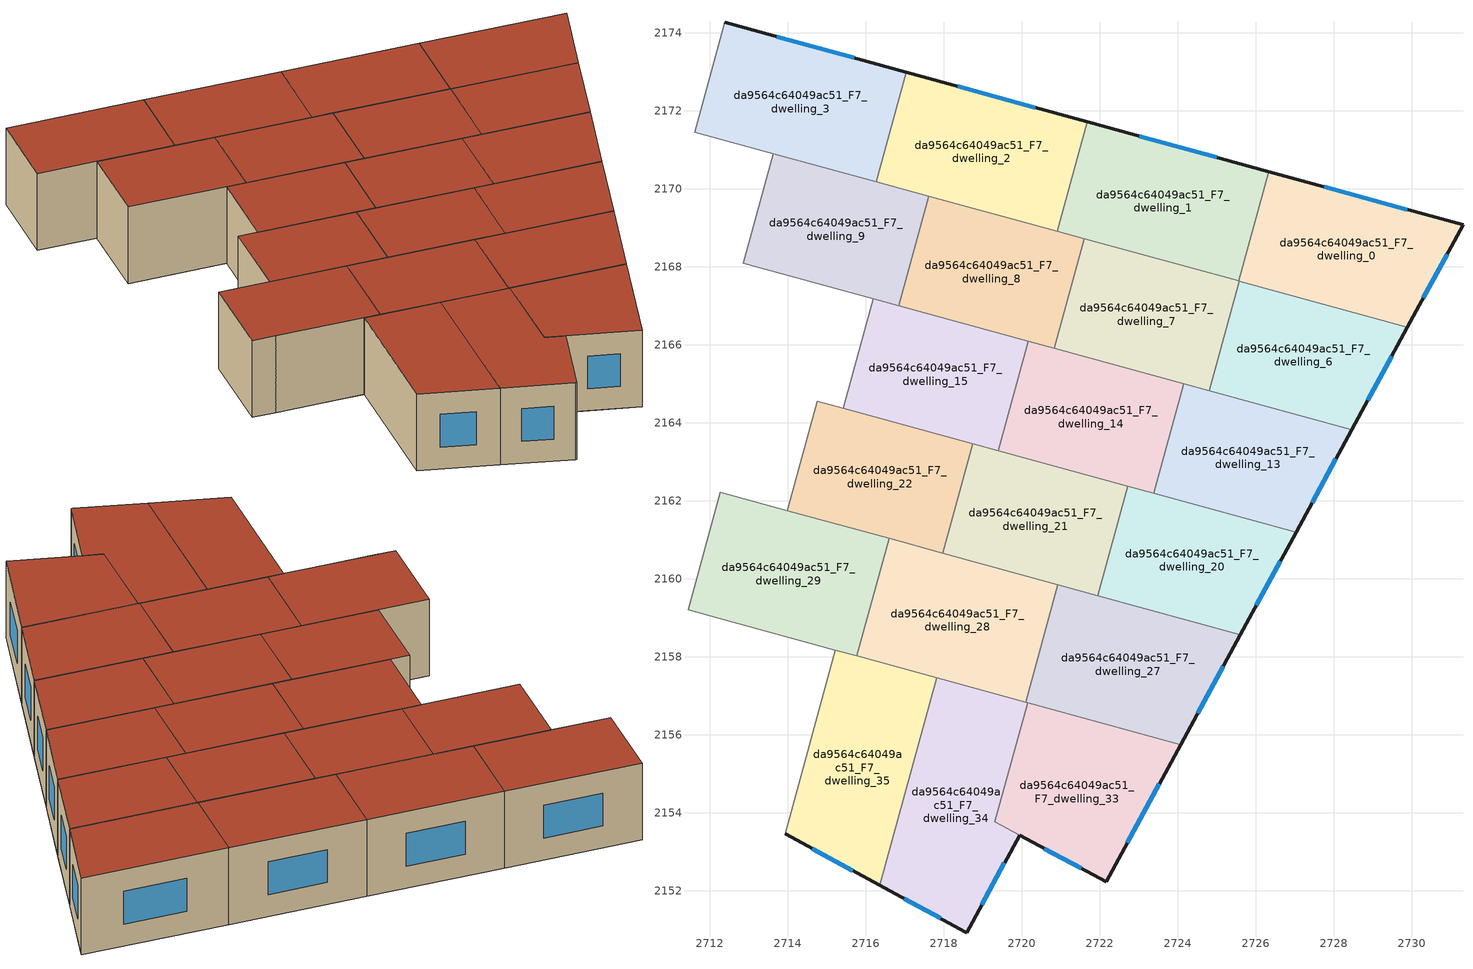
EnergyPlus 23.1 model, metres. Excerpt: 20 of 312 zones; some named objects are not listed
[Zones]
da9564c64049ac51_F7_dwelling_0
 floor to da9564c64049ac51_F6_dwelling_0 (EU_floor_Construction): 2731.32,2169.08 2729.9,2166.46 2725.57,2167.64 2726.34,2170.45 z21
 wall outside (EU_wall_Construction): 2729.9,2166.46 2731.32,2169.08 2726.34,2170.45 z21:24
 wall to da9564c64049ac51_F7_dwelling_1 (EU_wall_Construction): 2726.34,2170.45 2725.57,2167.64 z21:24
 wall to da9564c64049ac51_F7_dwelling_6 (EU_wall_Construction): 2725.58,2167.64 2729.9,2166.46 z21:24
 wall to da9564c64049ac51_F7_dwelling_7 (EU_wall_Construction): 2725.57,2167.64 2725.58,2167.64 z21:24
 window (EU_Window_Construction): 2730.3,2167.2 2730.91,2168.33 / 2729.9,2169.47 2727.76,2170.05 z21.86:23.14
 roof outside (EU_roof_Construction): 2729.9,2166.46 2731.32,2169.08 2726.34,2170.45 2725.57,2167.64 z24
da9564c64049ac51_F7_dwelling_1
 floor to da9564c64049ac51_F6_dwelling_1 (EU_floor_Construction): 2726.34,2170.45 2725.57,2167.64 2720.91,2168.91 2721.68,2171.72 z21
 wall outside (EU_wall_Construction): 2726.34,2170.45 2721.68,2171.72 z21:24
 wall to da9564c64049ac51_F7_dwelling_2 (EU_wall_Construction): 2721.68,2171.72 2720.91,2168.91 z21:24
 wall to da9564c64049ac51_F7_dwelling_7 (EU_wall_Construction): 2721.6,2168.73 2725.57,2167.64 z21:24
 wall to da9564c64049ac51_F7_dwelling_8 (EU_wall_Construction): 2720.92,2168.91 2721.6,2168.73 z21:24
 window (EU_Window_Construction): 2725.01,2170.81 2723.01,2171.36 z21.86:23.14
 roof outside (EU_roof_Construction): 2725.57,2167.64 2726.34,2170.45 2721.68,2171.72 2720.91,2168.91 z24
da9564c64049ac51_F7_dwelling_13
 floor to da9564c64049ac51_F6_dwelling_13 (EU_floor_Construction): 2728.47,2163.83 2727.04,2161.2 2723.39,2162.2 2724.16,2165.01 z21
 wall outside (EU_wall_Construction): 2727.04,2161.2 2728.47,2163.83 z21:24
 wall to da9564c64049ac51_F7_dwelling_14 (EU_wall_Construction): 2724.16,2165.01 2723.39,2162.2 z21:24
 wall to da9564c64049ac51_F7_dwelling_20 (EU_wall_Construction): 2723.39,2162.2 2727.04,2161.2 z21:24
 wall to da9564c64049ac51_F7_dwelling_6 (EU_wall_Construction): 2728.47,2163.83 2724.81,2164.83 z21:24
 wall to da9564c64049ac51_F7_dwelling_7 (EU_wall_Construction): 2724.81,2164.83 2724.16,2165.01 z21:24
 window (EU_Window_Construction): 2727.45,2161.95 2728.06,2163.08 z21.86:23.14
 roof outside (EU_roof_Construction): 2727.04,2161.2 2728.47,2163.83 2724.16,2165.01 2723.39,2162.2 z24
da9564c64049ac51_F7_dwelling_14
 floor to da9564c64049ac51_F6_dwelling_14 (EU_floor_Construction): 2724.16,2165.01 2723.39,2162.2 2719.4,2163.29 2720.17,2166.1 z21
 wall to da9564c64049ac51_F7_dwelling_15 (EU_wall_Construction): 2720.17,2166.1 2719.4,2163.29 z21:24
 wall to da9564c64049ac51_F7_dwelling_21 (EU_wall_Construction): 2719.4,2163.29 2722.73,2162.38 z21:24
 wall to da9564c64049ac51_F7_dwelling_7 (EU_wall_Construction): 2724.16,2165.01 2720.83,2165.92 z21:24
 wall to da9564c64049ac51_F7_dwelling_20 (EU_wall_Construction): 2722.73,2162.38 2723.39,2162.2 z21:24
 wall to da9564c64049ac51_F7_dwelling_8 (EU_wall_Construction): 2720.83,2165.92 2720.17,2166.1 z21:24
 roof outside (EU_roof_Construction): 2723.39,2162.2 2724.16,2165.01 2720.17,2166.1 2719.4,2163.29 z24
da9564c64049ac51_F7_dwelling_15
 floor to da9564c64049ac51_F6_dwelling_15 (EU_floor_Construction): 2720.17,2166.1 2719.4,2163.29 2715.42,2164.38 2716.19,2167.19 z21
 wall to da9564c64049ac51_F7_dwelling_16 (EU_wall_Construction): 2716.19,2167.19 2715.42,2164.38 z21:24
 wall to da9564c64049ac51_F7_dwelling_22 (EU_wall_Construction): 2715.42,2164.38 2718.74,2163.47 z21:24
 wall to da9564c64049ac51_F7_dwelling_8 (EU_wall_Construction): 2720.17,2166.1 2716.85,2167.01 z21:24
 wall to da9564c64049ac51_F7_dwelling_21 (EU_wall_Construction): 2718.74,2163.47 2719.4,2163.29 z21:24
 wall to da9564c64049ac51_F7_dwelling_9 (EU_wall_Construction): 2716.85,2167.01 2716.19,2167.19 z21:24
 roof outside (EU_roof_Construction): 2719.4,2163.29 2720.17,2166.1 2716.19,2167.19 2715.42,2164.38 z24
da9564c64049ac51_F7_dwelling_2
 floor to da9564c64049ac51_F6_dwelling_2 (EU_floor_Construction): 2721.68,2171.72 2720.91,2168.91 2716.27,2170.19 2717.03,2173 z21
 wall outside (EU_wall_Construction): 2721.68,2171.72 2717.03,2173 z21:24
 wall to da9564c64049ac51_F7_dwelling_3 (EU_wall_Construction): 2717.03,2173 2716.27,2170.19 z21:24
 wall to da9564c64049ac51_F7_dwelling_8 (EU_wall_Construction): 2717.62,2169.82 2720.91,2168.91 z21:24
 wall to da9564c64049ac51_F7_dwelling_9 (EU_wall_Construction): 2716.27,2170.19 2717.62,2169.82 z21:24
 window (EU_Window_Construction): 2720.35,2172.09 2718.36,2172.63 z21.86:23.14
 roof outside (EU_roof_Construction): 2720.91,2168.91 2721.68,2171.72 2717.03,2173 2716.27,2170.19 z24
da9564c64049ac51_F7_dwelling_20
 floor to da9564c64049ac51_F6_dwelling_20 (EU_floor_Construction): 2727.04,2161.2 2725.61,2158.57 2721.96,2159.57 2722.73,2162.38 z21
 wall outside (EU_wall_Construction): 2725.61,2158.57 2727.04,2161.2 z21:24
 wall to da9564c64049ac51_F7_dwelling_21 (EU_wall_Construction): 2722.73,2162.38 2721.96,2159.57 z21:24
 wall to da9564c64049ac51_F7_dwelling_27 (EU_wall_Construction): 2721.96,2159.57 2725.61,2158.57 z21:24
 window (EU_Window_Construction): 2726.02,2159.32 2726.63,2160.45 z21.86:23.14
 roof outside (EU_roof_Construction): 2725.61,2158.57 2727.04,2161.2 2722.73,2162.38 2721.96,2159.57 z24
da9564c64049ac51_F7_dwelling_21
 floor to da9564c64049ac51_F6_dwelling_21 (EU_floor_Construction): 2722.73,2162.38 2721.96,2159.57 2717.97,2160.66 2718.74,2163.47 z21
 wall to da9564c64049ac51_F7_dwelling_22 (EU_wall_Construction): 2718.74,2163.47 2717.97,2160.66 z21:24
 wall to da9564c64049ac51_F7_dwelling_28 (EU_wall_Construction): 2717.97,2160.66 2720.93,2159.85 z21:24
 wall to da9564c64049ac51_F7_dwelling_27 (EU_wall_Construction): 2720.93,2159.85 2721.96,2159.57 z21:24
 roof outside (EU_roof_Construction): 2721.96,2159.57 2722.73,2162.38 2718.74,2163.47 2717.97,2160.66 z24
da9564c64049ac51_F7_dwelling_22
 floor to da9564c64049ac51_F6_dwelling_22 (EU_floor_Construction): 2718.74,2163.47 2717.97,2160.66 2713.99,2161.75 2714.76,2164.56 z21
 wall to da9564c64049ac51_F7_dwelling_23 (EU_wall_Construction): 2714.76,2164.56 2713.99,2161.75 z21:24
 wall to da9564c64049ac51_F7_dwelling_29 (EU_wall_Construction): 2713.99,2161.75 2716.6,2161.04 z21:24
 wall to da9564c64049ac51_F7_dwelling_16 (EU_wall_Construction): 2715.42,2164.38 2714.76,2164.56 z21:24
 wall to da9564c64049ac51_F7_dwelling_28 (EU_wall_Construction): 2716.6,2161.04 2717.98,2160.66 z21:24
 roof outside (EU_roof_Construction): 2717.97,2160.66 2718.74,2163.47 2714.76,2164.56 2713.99,2161.75 z24
da9564c64049ac51_F7_dwelling_27
 floor to da9564c64049ac51_F6_dwelling_27 (EU_floor_Construction): 2725.61,2158.57 2724.08,2155.75 2720.1,2156.84 2720.93,2159.85 z21
 wall outside (EU_wall_Construction): 2724.08,2155.75 2725.61,2158.57 z21:24
 wall to da9564c64049ac51_F7_dwelling_28 (EU_wall_Construction): 2720.93,2159.85 2720.1,2156.84 z21:24
 wall to da9564c64049ac51_F7_dwelling_33 (EU_wall_Construction): 2720.15,2156.82 2724.08,2155.75 z21:24
 wall to da9564c64049ac51_F7_dwelling_34 (EU_wall_Construction): 2720.1,2156.84 2720.15,2156.82 z21:24
 window (EU_Window_Construction): 2724.52,2156.55 2725.17,2157.76 z21.86:23.14
 roof outside (EU_roof_Construction): 2724.08,2155.75 2725.61,2158.57 2720.93,2159.85 2720.1,2156.84 z24
da9564c64049ac51_F7_dwelling_28
 floor to da9564c64049ac51_F6_dwelling_28 (EU_floor_Construction): 2720.93,2159.85 2720.1,2156.84 2715.77,2158.02 2716.6,2161.04 z21
 wall to da9564c64049ac51_F7_dwelling_29 (EU_wall_Construction): 2716.6,2161.04 2715.77,2158.02 z21:24
 wall to da9564c64049ac51_F7_dwelling_34 (EU_wall_Construction): 2717.82,2157.46 2720.1,2156.84 z21:24
 wall to da9564c64049ac51_F7_dwelling_35 (EU_wall_Construction): 2715.77,2158.02 2717.82,2157.46 z21:24
 roof outside (EU_roof_Construction): 2720.1,2156.84 2720.93,2159.85 2716.6,2161.04 2715.77,2158.02 z24
da9564c64049ac51_F7_dwelling_29
 floor to da9564c64049ac51_F6_dwelling_29 (EU_floor_Construction): 2716.6,2161.04 2715.77,2158.02 2711.44,2159.21 2712.27,2162.22 z21
 wall to da9564c64049ac51_F7_dwelling_30 (EU_wall_Construction): 2712.27,2162.22 2711.44,2159.21 z21:24
 wall to da9564c64049ac51_F7_dwelling_36 (EU_wall_Construction): 2712.23,2158.99 2715.22,2158.17 z21:24
 wall to da9564c64049ac51_F7_dwelling_23 (EU_wall_Construction): 2713.99,2161.75 2712.27,2162.22 z21:24
 wall to da9564c64049ac51_F7_dwelling_37 (EU_wall_Construction): 2711.44,2159.21 2712.23,2158.99 z21:24
 wall to da9564c64049ac51_F7_dwelling_35 (EU_wall_Construction): 2715.22,2158.17 2715.77,2158.02 z21:24
 roof outside (EU_roof_Construction): 2715.77,2158.02 2716.6,2161.04 2712.27,2162.22 2711.44,2159.21 z24
da9564c64049ac51_F7_dwelling_3
 floor to da9564c64049ac51_F6_dwelling_3 (EU_floor_Construction): 2717.03,2173 2716.27,2170.19 2711.62,2171.46 2712.39,2174.27 z21
 wall outside (EU_wall_Construction): 2717.03,2173 2712.39,2174.27 z21:24
 wall to da9564c64049ac51_F7_dwelling_4 (EU_wall_Construction): 2712.39,2174.27 2711.62,2171.46 z21:24
 wall to da9564c64049ac51_F7_dwelling_10 (EU_wall_Construction): 2711.62,2171.46 2713.63,2170.91 z21:24
 wall to da9564c64049ac51_F7_dwelling_9 (EU_wall_Construction): 2713.63,2170.91 2716.27,2170.19 z21:24
 window (EU_Window_Construction): 2715.71,2173.36 2713.72,2173.91 z21.86:23.14
 roof outside (EU_roof_Construction): 2716.27,2170.19 2717.03,2173 2712.39,2174.27 2711.62,2171.46 z24
da9564c64049ac51_F7_dwelling_33
 floor to da9564c64049ac51_F6_dwelling_33 (EU_floor_Construction): 2724.08,2155.75 2722.17,2152.23 2719.31,2153.76 2720.15,2156.82 z21
 wall outside (EU_wall_Construction): 2719.95,2153.42 2722.17,2152.23 2724.08,2155.75 z21:24
 wall to da9564c64049ac51_F7_dwelling_34 (EU_wall_Construction): 2719.31,2153.76 2719.95,2153.42 / 2720.15,2156.82 2719.32,2153.77 z21:24
 window (EU_Window_Construction): 2722.71,2153.24 2723.53,2154.74 / 2720.58,2153.08 2721.53,2152.57 z21.86:23.14
 roof outside (EU_roof_Construction): 2722.17,2152.23 2724.08,2155.75 2720.15,2156.82 2719.32,2153.77 z24
da9564c64049ac51_F7_dwelling_34
 floor to da9564c64049ac51_F6_dwelling_34 (EU_floor_Construction): 2720.15,2156.82 2719.31,2153.76 2719.95,2153.42 2718.59,2150.93 2718.54,2150.95 2716.36,2152.14 2717.82,2157.46 z21
 wall outside (EU_wall_Construction): 2716.36,2152.14 2718.54,2150.95 2718.59,2150.93 2719.95,2153.42 z21:24
 wall to da9564c64049ac51_F7_dwelling_35 (EU_wall_Construction): 2717.82,2157.46 2716.36,2152.14 z21:24
 window (EU_Window_Construction): 2716.99,2151.8 2717.92,2151.29 / 2718.97,2151.64 2719.56,2152.71 z21.86:23.14
 roof outside (EU_roof_Construction): 2718.59,2150.93 2719.95,2153.42 2719.31,2153.76 2720.15,2156.82 2717.82,2157.46 2716.36,2152.14 2718.54,2150.95 z24
da9564c64049ac51_F7_dwelling_35
 floor to da9564c64049ac51_F6_dwelling_35 (EU_floor_Construction): 2717.82,2157.46 2716.36,2152.14 2713.93,2153.46 2715.22,2158.17 z21
 wall outside (EU_wall_Construction): 2713.93,2153.46 2716.36,2152.14 z21:24
 wall to da9564c64049ac51_F7_dwelling_36 (EU_wall_Construction): 2715.22,2158.17 2713.93,2153.46 z21:24
 window (EU_Window_Construction): 2714.63,2153.08 2715.67,2152.51 z21.86:23.14
 roof outside (EU_roof_Construction): 2716.36,2152.14 2717.82,2157.46 2715.22,2158.17 2713.93,2153.46 z24
da9564c64049ac51_F7_dwelling_6
 floor to da9564c64049ac51_F6_dwelling_6 (EU_floor_Construction): 2729.9,2166.46 2728.47,2163.83 2724.81,2164.83 2725.58,2167.64 z21
 wall outside (EU_wall_Construction): 2728.47,2163.83 2729.9,2166.46 z21:24
 wall to da9564c64049ac51_F7_dwelling_7 (EU_wall_Construction): 2725.58,2167.64 2724.81,2164.83 z21:24
 window (EU_Window_Construction): 2728.88,2164.58 2729.49,2165.7 z21.86:23.14
 roof outside (EU_roof_Construction): 2728.47,2163.83 2729.9,2166.46 2725.58,2167.64 2724.81,2164.83 z24
da9564c64049ac51_F7_dwelling_7
 floor to da9564c64049ac51_F6_dwelling_7 (EU_floor_Construction): 2725.58,2167.64 2724.81,2164.83 2720.83,2165.92 2721.6,2168.73 z21
 wall to da9564c64049ac51_F7_dwelling_8 (EU_wall_Construction): 2721.6,2168.73 2720.83,2165.92 z21:24
 roof outside (EU_roof_Construction): 2724.81,2164.83 2725.58,2167.64 2721.6,2168.73 2720.83,2165.92 z24
da9564c64049ac51_F7_dwelling_8
 floor to da9564c64049ac51_F6_dwelling_8 (EU_floor_Construction): 2721.6,2168.73 2720.83,2165.92 2716.85,2167.01 2717.62,2169.82 z21
 wall to da9564c64049ac51_F7_dwelling_9 (EU_wall_Construction): 2717.62,2169.82 2716.85,2167.01 z21:24
 roof outside (EU_roof_Construction): 2720.83,2165.92 2721.6,2168.73 2717.62,2169.82 2716.85,2167.01 z24
da9564c64049ac51_F7_dwelling_9
 floor to da9564c64049ac51_F6_dwelling_9 (EU_floor_Construction): 2717.62,2169.82 2716.85,2167.01 2712.86,2168.1 2713.63,2170.91 z21
 wall to da9564c64049ac51_F7_dwelling_10 (EU_wall_Construction): 2713.63,2170.91 2712.86,2168.1 z21:24
 wall to da9564c64049ac51_F7_dwelling_16 (EU_wall_Construction): 2712.86,2168.1 2716.19,2167.19 z21:24
 roof outside (EU_roof_Construction): 2716.85,2167.01 2717.62,2169.82 2713.63,2170.91 2712.86,2168.1 z24
[Building]
EU S2 Campaign: North Axis=0; Terrain=City; Solar Distribution=FullExterior
[Site:Location]
Helsinki-Vantaa.AP: Latitude=60.317; Longitude=24.963; Time Zone=2; Elevation=54.6
[SizingPeriod:WeatherFileDays]
AnnualSizingPeriod: Begin Month=1; Begin Day of Month=1; End Month=12; End Day of Month=31; Day of Week for Start Day=Monday; Use Weather File Daylight Saving Period=No; Use Weather File Rain and Snow Indicators=No
[MATERIAL]
EU_InternalMass_Material: Roughness=MediumRough; Thickness=0.1; Conductivity=1; Density=1800; Specific Heat=900; Thermal Absorptance=0.9; Solar Absorptance=0.7; Visible Absorptance=0.7
[MATERIAL:NOMASS] Roughness=MediumRough; Thermal Absorptance=0.9; Solar Absorptance=0.7; Visible Absorptance=0.7
Name | Thermal Resistance
EU_wall_NoMass | 5.91765
EU_roof_NoMass | 11.1778
EU_floor_NoMass | 6.2875
[WINDOWMATERIAL:SIMPLEGLAZINGSYSTEM]
EU_Window_SimpleGlazing: UFactor=0.994035; Solar Heat Gain Coefficient=0.7; Visible Transmittance=0.7
[CONSTRUCTION]
EU_wall_Construction: EU_wall_NoMass
EU_roof_Construction: EU_roof_NoMass
EU_floor_Construction: EU_floor_NoMass
EU_Window_Construction: EU_Window_SimpleGlazing
EU_InternalMass_Construction: EU_InternalMass_Material
[ZONE] Type=1; Multiplier=1; Ceiling Height=autocalculate; Floor Area=autocalculate; Part of Total Floor Area=Yes
Name | Volume
da9564c64049ac51_F7_dwelling_0; da9564c64049ac51_F7_dwelling_29 | 42.09375
da9564c64049ac51_F7_dwelling_1 | 42.0894
da9564c64049ac51_F7_dwelling_13 | 36.0894
da9564c64049ac51_F7_dwelling_14; da9564c64049ac51_F7_dwelling_20 | 36.0798
da9564c64049ac51_F7_dwelling_15 | 36.0864
da9564c64049ac51_F7_dwelling_2 | 42.0967
da9564c64049ac51_F7_dwelling_21; da9564c64049ac51_F7_dwelling_8 | 36.0791
da9564c64049ac51_F7_dwelling_22; da9564c64049ac51_F7_dwelling_9 | 36.082
da9564c64049ac51_F7_dwelling_27; da9564c64049ac51_F7_dwelling_3 | 42.0923
da9564c64049ac51_F7_dwelling_28 | 42.0842
da9564c64049ac51_F7_dwelling_33 | 38.8315
da9564c64049ac51_F7_dwelling_34 | 45.3457
da9564c64049ac51_F7_dwelling_35 | 42.0813
da9564c64049ac51_F7_dwelling_6 | 36.085
da9564c64049ac51_F7_dwelling_7 | 36.0828
[INTERNALMASS] Construction=EU_InternalMass_Construction
Name | Zone or ZoneList | Surface Area
da9564c64049ac51_F7_dwelling_0_EU_InternalMass | da9564c64049ac51_F7_dwelling_0 | 14.0312
da9564c64049ac51_F7_dwelling_1_EU_InternalMass | da9564c64049ac51_F7_dwelling_1 | 14.03
da9564c64049ac51_F7_dwelling_2_EU_InternalMass | da9564c64049ac51_F7_dwelling_2 | 14.0321
da9564c64049ac51_F7_dwelling_3_EU_InternalMass | da9564c64049ac51_F7_dwelling_3 | 14.0306
da9564c64049ac51_F7_dwelling_6_EU_InternalMass | da9564c64049ac51_F7_dwelling_6 | 12.0285
da9564c64049ac51_F7_dwelling_7_EU_InternalMass | da9564c64049ac51_F7_dwelling_7 | 12.0272
da9564c64049ac51_F7_dwelling_8_EU_InternalMass | da9564c64049ac51_F7_dwelling_8 | 12.0265
da9564c64049ac51_F7_dwelling_9_EU_InternalMass | da9564c64049ac51_F7_dwelling_9 | 12.0272
da9564c64049ac51_F7_dwelling_13_EU_InternalMass | da9564c64049ac51_F7_dwelling_13 | 12.0296
da9564c64049ac51_F7_dwelling_14_EU_InternalMass | da9564c64049ac51_F7_dwelling_14 | 12.0265
da9564c64049ac51_F7_dwelling_15_EU_InternalMass | da9564c64049ac51_F7_dwelling_15 | 12.0288
da9564c64049ac51_F7_dwelling_20_EU_InternalMass | da9564c64049ac51_F7_dwelling_20 | 12.0271
da9564c64049ac51_F7_dwelling_21_EU_InternalMass | da9564c64049ac51_F7_dwelling_21 | 12.0265
da9564c64049ac51_F7_dwelling_22_EU_InternalMass | da9564c64049ac51_F7_dwelling_22 | 12.0272
da9564c64049ac51_F7_dwelling_27_EU_InternalMass | da9564c64049ac51_F7_dwelling_27 | 14.0305
da9564c64049ac51_F7_dwelling_28_EU_InternalMass | da9564c64049ac51_F7_dwelling_28 | 14.0282
da9564c64049ac51_F7_dwelling_29_EU_InternalMass | da9564c64049ac51_F7_dwelling_29 | 14.0312
da9564c64049ac51_F7_dwelling_33_EU_InternalMass | da9564c64049ac51_F7_dwelling_33 | 12.9421
da9564c64049ac51_F7_dwelling_34_EU_InternalMass | da9564c64049ac51_F7_dwelling_34 | 15.1153
da9564c64049ac51_F7_dwelling_35_EU_InternalMass | da9564c64049ac51_F7_dwelling_35 | 14.0273
[OTHEREQUIPMENT] Fuel Type=Electricity; Design Level Calculation Method=Watts/Area; Power per Zone Floor Area=1; Fraction Latent=0; Fraction Radiant=0; Fraction Lost=0; Carbon Dioxide Generation Rate=0; EndUse Subcategory=EU_Step8_InternalGains
Name | Zone or ZoneList or Space or SpaceList | Schedule
EU_Step8_InternalGain_da9564c64049ac51_F7_dwelling_0_f000 | da9564c64049ac51_F7_dwelling_0 | EU_Step8_GainSchedule_da9564c64049ac51_F7_dwelling_0_f000
EU_Step8_InternalGain_da9564c64049ac51_F7_dwelling_1_f000 | da9564c64049ac51_F7_dwelling_1 | EU_Step8_GainSchedule_da9564c64049ac51_F7_dwelling_1_f000
EU_Step8_InternalGain_da9564c64049ac51_F7_dwelling_2_f000 | da9564c64049ac51_F7_dwelling_2 | EU_Step8_GainSchedule_da9564c64049ac51_F7_dwelling_2_f000
EU_Step8_InternalGain_da9564c64049ac51_F7_dwelling_3_f000 | da9564c64049ac51_F7_dwelling_3 | EU_Step8_GainSchedule_da9564c64049ac51_F7_dwelling_3_f000
EU_Step8_InternalGain_da9564c64049ac51_F7_dwelling_6_f000 | da9564c64049ac51_F7_dwelling_6 | EU_Step8_GainSchedule_da9564c64049ac51_F7_dwelling_6_f000
EU_Step8_InternalGain_da9564c64049ac51_F7_dwelling_7_f000 | da9564c64049ac51_F7_dwelling_7 | EU_Step8_GainSchedule_da9564c64049ac51_F7_dwelling_7_f000
EU_Step8_InternalGain_da9564c64049ac51_F7_dwelling_8_f000 | da9564c64049ac51_F7_dwelling_8 | EU_Step8_GainSchedule_da9564c64049ac51_F7_dwelling_8_f000
EU_Step8_InternalGain_da9564c64049ac51_F7_dwelling_9_f000 | da9564c64049ac51_F7_dwelling_9 | EU_Step8_GainSchedule_da9564c64049ac51_F7_dwelling_9_f000
EU_Step8_InternalGain_da9564c64049ac51_F7_dwelling_13_f000 | da9564c64049ac51_F7_dwelling_13 | EU_Step8_GainSchedule_da9564c64049ac51_F7_dwelling_13_f000
EU_Step8_InternalGain_da9564c64049ac51_F7_dwelling_14_f000 | da9564c64049ac51_F7_dwelling_14 | EU_Step8_GainSchedule_da9564c64049ac51_F7_dwelling_14_f000
EU_Step8_InternalGain_da9564c64049ac51_F7_dwelling_15_f000 | da9564c64049ac51_F7_dwelling_15 | EU_Step8_GainSchedule_da9564c64049ac51_F7_dwelling_15_f000
EU_Step8_InternalGain_da9564c64049ac51_F7_dwelling_20_f000 | da9564c64049ac51_F7_dwelling_20 | EU_Step8_GainSchedule_da9564c64049ac51_F7_dwelling_20_f000
EU_Step8_InternalGain_da9564c64049ac51_F7_dwelling_21_f000 | da9564c64049ac51_F7_dwelling_21 | EU_Step8_GainSchedule_da9564c64049ac51_F7_dwelling_21_f000
EU_Step8_InternalGain_da9564c64049ac51_F7_dwelling_22_f000 | da9564c64049ac51_F7_dwelling_22 | EU_Step8_GainSchedule_da9564c64049ac51_F7_dwelling_22_f000
EU_Step8_InternalGain_da9564c64049ac51_F7_dwelling_27_f000 | da9564c64049ac51_F7_dwelling_27 | EU_Step8_GainSchedule_da9564c64049ac51_F7_dwelling_27_f000
EU_Step8_InternalGain_da9564c64049ac51_F7_dwelling_28_f000 | da9564c64049ac51_F7_dwelling_28 | EU_Step8_GainSchedule_da9564c64049ac51_F7_dwelling_28_f000
EU_Step8_InternalGain_da9564c64049ac51_F7_dwelling_29_f000 | da9564c64049ac51_F7_dwelling_29 | EU_Step8_GainSchedule_da9564c64049ac51_F7_dwelling_29_f000
EU_Step8_InternalGain_da9564c64049ac51_F7_dwelling_33_f000 | da9564c64049ac51_F7_dwelling_33 | EU_Step8_GainSchedule_da9564c64049ac51_F7_dwelling_33_f000
EU_Step8_InternalGain_da9564c64049ac51_F7_dwelling_34_f000 | da9564c64049ac51_F7_dwelling_34 | EU_Step8_GainSchedule_da9564c64049ac51_F7_dwelling_34_f000
EU_Step8_InternalGain_da9564c64049ac51_F7_dwelling_35_f000 | da9564c64049ac51_F7_dwelling_35 | EU_Step8_GainSchedule_da9564c64049ac51_F7_dwelling_35_f000
[ZONEVENTILATION:DESIGNFLOWRATE] Schedule=EU_AlwaysOn; Design Flow Rate Calculation Method=AirChanges/Hour; Air Changes per Hour=0.596421; Ventilation Type=Natural; Fan Pressure Rise=0; Fan Total Efficiency=1; Constant Term Coefficient=1; Temperature Term Coefficient=0; Velocity Term Coefficient=0; Velocity Squared Term Coefficient=0; Minimum Indoor Temperature=-100; Maximum Indoor Temperature=100; Delta Temperature=-100; Minimum Outdoor Temperature=-100; Maximum Outdoor Temperature=100; Maximum Wind Speed=40
Name | Zone or ZoneList or Space or SpaceList
EU_ConstantAir_da9564c64049ac51_F7_dwelling_0 | da9564c64049ac51_F7_dwelling_0
EU_ConstantAir_da9564c64049ac51_F7_dwelling_1 | da9564c64049ac51_F7_dwelling_1
EU_ConstantAir_da9564c64049ac51_F7_dwelling_2 | da9564c64049ac51_F7_dwelling_2
EU_ConstantAir_da9564c64049ac51_F7_dwelling_3 | da9564c64049ac51_F7_dwelling_3
EU_ConstantAir_da9564c64049ac51_F7_dwelling_6 | da9564c64049ac51_F7_dwelling_6
EU_ConstantAir_da9564c64049ac51_F7_dwelling_7 | da9564c64049ac51_F7_dwelling_7
EU_ConstantAir_da9564c64049ac51_F7_dwelling_8 | da9564c64049ac51_F7_dwelling_8
EU_ConstantAir_da9564c64049ac51_F7_dwelling_9 | da9564c64049ac51_F7_dwelling_9
EU_ConstantAir_da9564c64049ac51_F7_dwelling_13 | da9564c64049ac51_F7_dwelling_13
EU_ConstantAir_da9564c64049ac51_F7_dwelling_14 | da9564c64049ac51_F7_dwelling_14
EU_ConstantAir_da9564c64049ac51_F7_dwelling_15 | da9564c64049ac51_F7_dwelling_15
EU_ConstantAir_da9564c64049ac51_F7_dwelling_20 | da9564c64049ac51_F7_dwelling_20
EU_ConstantAir_da9564c64049ac51_F7_dwelling_21 | da9564c64049ac51_F7_dwelling_21
EU_ConstantAir_da9564c64049ac51_F7_dwelling_22 | da9564c64049ac51_F7_dwelling_22
EU_ConstantAir_da9564c64049ac51_F7_dwelling_27 | da9564c64049ac51_F7_dwelling_27
EU_ConstantAir_da9564c64049ac51_F7_dwelling_28 | da9564c64049ac51_F7_dwelling_28
EU_ConstantAir_da9564c64049ac51_F7_dwelling_29 | da9564c64049ac51_F7_dwelling_29
EU_ConstantAir_da9564c64049ac51_F7_dwelling_33 | da9564c64049ac51_F7_dwelling_33
EU_ConstantAir_da9564c64049ac51_F7_dwelling_34 | da9564c64049ac51_F7_dwelling_34
EU_ConstantAir_da9564c64049ac51_F7_dwelling_35 | da9564c64049ac51_F7_dwelling_35
[HVACTEMPLATE:ZONE:IDEALLOADSAIRSYSTEM] System Availability Schedule=EU_AlwaysOn; Maximum Heating Supply Air Temperature=50; Minimum Cooling Supply Air Temperature=13; Maximum Heating Supply Air Humidity Ratio=0.0156; Minimum Cooling Supply Air Humidity Ratio=0.0077; Heating Limit=NoLimit; Cooling Limit=NoLimit; Heating Availability Schedule=EU_AlwaysOn; Cooling Availability Schedule=EU_CoolingOff; Dehumidification Control Type=ConstantSensibleHeatRatio; Cooling Sensible Heat Ratio=0.7; Dehumidification Setpoint=60; Humidification Control Type=None; Humidification Setpoint=30; Outdoor Air Method=None; Outdoor Air Flow Rate per Person=0.00944; Outdoor Air Flow Rate per Zone Floor Area=0; Outdoor Air Flow Rate per Zone=0; Demand Controlled Ventilation Type=None; Outdoor Air Economizer Type=NoEconomizer; Heat Recovery Type=None; Sensible Heat Recovery Effectiveness=0.7; Latent Heat Recovery Effectiveness=0.65
Name | Template Thermostat
da9564c64049ac51_F7_dwelling_0 | EU_HeatOnly_da9564c64049ac51_F7_dwelling_0
da9564c64049ac51_F7_dwelling_1 | EU_HeatOnly_da9564c64049ac51_F7_dwelling_1
da9564c64049ac51_F7_dwelling_2 | EU_HeatOnly_da9564c64049ac51_F7_dwelling_2
da9564c64049ac51_F7_dwelling_3 | EU_HeatOnly_da9564c64049ac51_F7_dwelling_3
da9564c64049ac51_F7_dwelling_6 | EU_HeatOnly_da9564c64049ac51_F7_dwelling_6
da9564c64049ac51_F7_dwelling_7 | EU_HeatOnly_da9564c64049ac51_F7_dwelling_7
da9564c64049ac51_F7_dwelling_8 | EU_HeatOnly_da9564c64049ac51_F7_dwelling_8
da9564c64049ac51_F7_dwelling_9 | EU_HeatOnly_da9564c64049ac51_F7_dwelling_9
da9564c64049ac51_F7_dwelling_13 | EU_HeatOnly_da9564c64049ac51_F7_dwelling_13
da9564c64049ac51_F7_dwelling_14 | EU_HeatOnly_da9564c64049ac51_F7_dwelling_14
da9564c64049ac51_F7_dwelling_15 | EU_HeatOnly_da9564c64049ac51_F7_dwelling_15
da9564c64049ac51_F7_dwelling_20 | EU_HeatOnly_da9564c64049ac51_F7_dwelling_20
da9564c64049ac51_F7_dwelling_21 | EU_HeatOnly_da9564c64049ac51_F7_dwelling_21
da9564c64049ac51_F7_dwelling_22 | EU_HeatOnly_da9564c64049ac51_F7_dwelling_22
da9564c64049ac51_F7_dwelling_27 | EU_HeatOnly_da9564c64049ac51_F7_dwelling_27
da9564c64049ac51_F7_dwelling_28 | EU_HeatOnly_da9564c64049ac51_F7_dwelling_28
da9564c64049ac51_F7_dwelling_29 | EU_HeatOnly_da9564c64049ac51_F7_dwelling_29
da9564c64049ac51_F7_dwelling_33 | EU_HeatOnly_da9564c64049ac51_F7_dwelling_33
da9564c64049ac51_F7_dwelling_34 | EU_HeatOnly_da9564c64049ac51_F7_dwelling_34
da9564c64049ac51_F7_dwelling_35 | EU_HeatOnly_da9564c64049ac51_F7_dwelling_35
[SIZING:ZONE] Zone Cooling Design Supply Air Temperature Input Method=SupplyAirTemperature; Zone Cooling Design Supply Air Temperature=13; Zone Heating Design Supply Air Temperature Input Method=SupplyAirTemperature; Zone Heating Design Supply Air Temperature=50; Zone Cooling Design Supply Air Humidity Ratio=0.008; Zone Heating Design Supply Air Humidity Ratio=0.008; Cooling Design Air Flow Method=DesignDay; Cooling Design Air Flow Rate=0; Cooling Minimum Air Flow per Zone Floor Area=0.000762; Cooling Minimum Air Flow=0; Cooling Minimum Air Flow Fraction=0.2; Heating Design Air Flow Method=DesignDay; Heating Design Air Flow Rate=0; Heating Maximum Air Flow per Zone Floor Area=0.002032; Heating Maximum Air Flow=0.141576; Heating Maximum Air Flow Fraction=0.3; Account for Dedicated Outdoor Air System=No; Dedicated Outdoor Air System Control Strategy=NeutralSupplyAir; Dedicated Outdoor Air Low Setpoint Temperature for Design=autosize; Dedicated Outdoor Air High Setpoint Temperature for Design=autosize; Zone Load Sizing Method=Sensible Load Only No Latent Load; Zone Latent Cooling Design Supply Air Humidity Ratio Input Method=HumidityRatioDifference; Zone Cooling Design Supply Air Humidity Ratio Difference=0.005; Zone Latent Heating Design Supply Air Humidity Ratio Input Method=HumidityRatioDifference; Zone Humidification Design Supply Air Humidity Ratio Difference=0.005
da9564c64049ac51_F7_dwelling_0; da9564c64049ac51_F7_dwelling_1; da9564c64049ac51_F7_dwelling_2; da9564c64049ac51_F7_dwelling_3; da9564c64049ac51_F7_dwelling_6; da9564c64049ac51_F7_dwelling_7; da9564c64049ac51_F7_dwelling_8; da9564c64049ac51_F7_dwelling_9; da9564c64049ac51_F7_dwelling_13; da9564c64049ac51_F7_dwelling_14; da9564c64049ac51_F7_dwelling_15; da9564c64049ac51_F7_dwelling_20; da9564c64049ac51_F7_dwelling_21; da9564c64049ac51_F7_dwelling_22; da9564c64049ac51_F7_dwelling_27; da9564c64049ac51_F7_dwelling_28; da9564c64049ac51_F7_dwelling_29; da9564c64049ac51_F7_dwelling_33; da9564c64049ac51_F7_dwelling_34; da9564c64049ac51_F7_dwelling_35
[SCHEDULE:CONSTANT]
Name | Hourly Value
EU_AlwaysOn | 1
EU_CoolingOff | 0
[SCHEDULE:FILE] Column Number=1; Rows to Skip at Top=0; Number of Hours of Data=8760; Column Separator=Comma; Interpolate to Timestep=No; Minutes per Item=60; Adjust Schedule for Daylight Savings=Yes
Name | File
EU_Step8_GainSchedule_da9564c64049ac51_F7_dwelling_0_f000 | ../../schedules/da9564c64049ac51/da9564c64049ac51_F7_dwelling_0_f000_gain.csv
EU_Step8_GainSchedule_da9564c64049ac51_F7_dwelling_1_f000 | ../../schedules/da9564c64049ac51/da9564c64049ac51_F7_dwelling_1_f000_gain.csv
EU_Step8_GainSchedule_da9564c64049ac51_F7_dwelling_2_f000 | ../../schedules/da9564c64049ac51/da9564c64049ac51_F7_dwelling_2_f000_gain.csv
EU_Step8_GainSchedule_da9564c64049ac51_F7_dwelling_3_f000 | ../../schedules/da9564c64049ac51/da9564c64049ac51_F7_dwelling_3_f000_gain.csv
EU_Step8_GainSchedule_da9564c64049ac51_F7_dwelling_6_f000 | ../../schedules/da9564c64049ac51/da9564c64049ac51_F7_dwelling_6_f000_gain.csv
EU_Step8_GainSchedule_da9564c64049ac51_F7_dwelling_7_f000 | ../../schedules/da9564c64049ac51/da9564c64049ac51_F7_dwelling_7_f000_gain.csv
EU_Step8_GainSchedule_da9564c64049ac51_F7_dwelling_8_f000 | ../../schedules/da9564c64049ac51/da9564c64049ac51_F7_dwelling_8_f000_gain.csv
EU_Step8_GainSchedule_da9564c64049ac51_F7_dwelling_9_f000 | ../../schedules/da9564c64049ac51/da9564c64049ac51_F7_dwelling_9_f000_gain.csv
EU_Step8_GainSchedule_da9564c64049ac51_F7_dwelling_13_f000 | ../../schedules/da9564c64049ac51/da9564c64049ac51_F7_dwelling_13_f000_gain.csv
EU_Step8_GainSchedule_da9564c64049ac51_F7_dwelling_14_f000 | ../../schedules/da9564c64049ac51/da9564c64049ac51_F7_dwelling_14_f000_gain.csv
EU_Step8_GainSchedule_da9564c64049ac51_F7_dwelling_15_f000 | ../../schedules/da9564c64049ac51/da9564c64049ac51_F7_dwelling_15_f000_gain.csv
EU_Step8_GainSchedule_da9564c64049ac51_F7_dwelling_20_f000 | ../../schedules/da9564c64049ac51/da9564c64049ac51_F7_dwelling_20_f000_gain.csv
EU_Step8_GainSchedule_da9564c64049ac51_F7_dwelling_21_f000 | ../../schedules/da9564c64049ac51/da9564c64049ac51_F7_dwelling_21_f000_gain.csv
EU_Step8_GainSchedule_da9564c64049ac51_F7_dwelling_22_f000 | ../../schedules/da9564c64049ac51/da9564c64049ac51_F7_dwelling_22_f000_gain.csv
EU_Step8_GainSchedule_da9564c64049ac51_F7_dwelling_27_f000 | ../../schedules/da9564c64049ac51/da9564c64049ac51_F7_dwelling_27_f000_gain.csv
EU_Step8_GainSchedule_da9564c64049ac51_F7_dwelling_28_f000 | ../../schedules/da9564c64049ac51/da9564c64049ac51_F7_dwelling_28_f000_gain.csv
EU_Step8_GainSchedule_da9564c64049ac51_F7_dwelling_29_f000 | ../../schedules/da9564c64049ac51/da9564c64049ac51_F7_dwelling_29_f000_gain.csv
EU_Step8_GainSchedule_da9564c64049ac51_F7_dwelling_33_f000 | ../../schedules/da9564c64049ac51/da9564c64049ac51_F7_dwelling_33_f000_gain.csv
EU_Step8_GainSchedule_da9564c64049ac51_F7_dwelling_34_f000 | ../../schedules/da9564c64049ac51/da9564c64049ac51_F7_dwelling_34_f000_gain.csv
EU_Step8_GainSchedule_da9564c64049ac51_F7_dwelling_35_f000 | ../../schedules/da9564c64049ac51/da9564c64049ac51_F7_dwelling_35_f000_gain.csv
